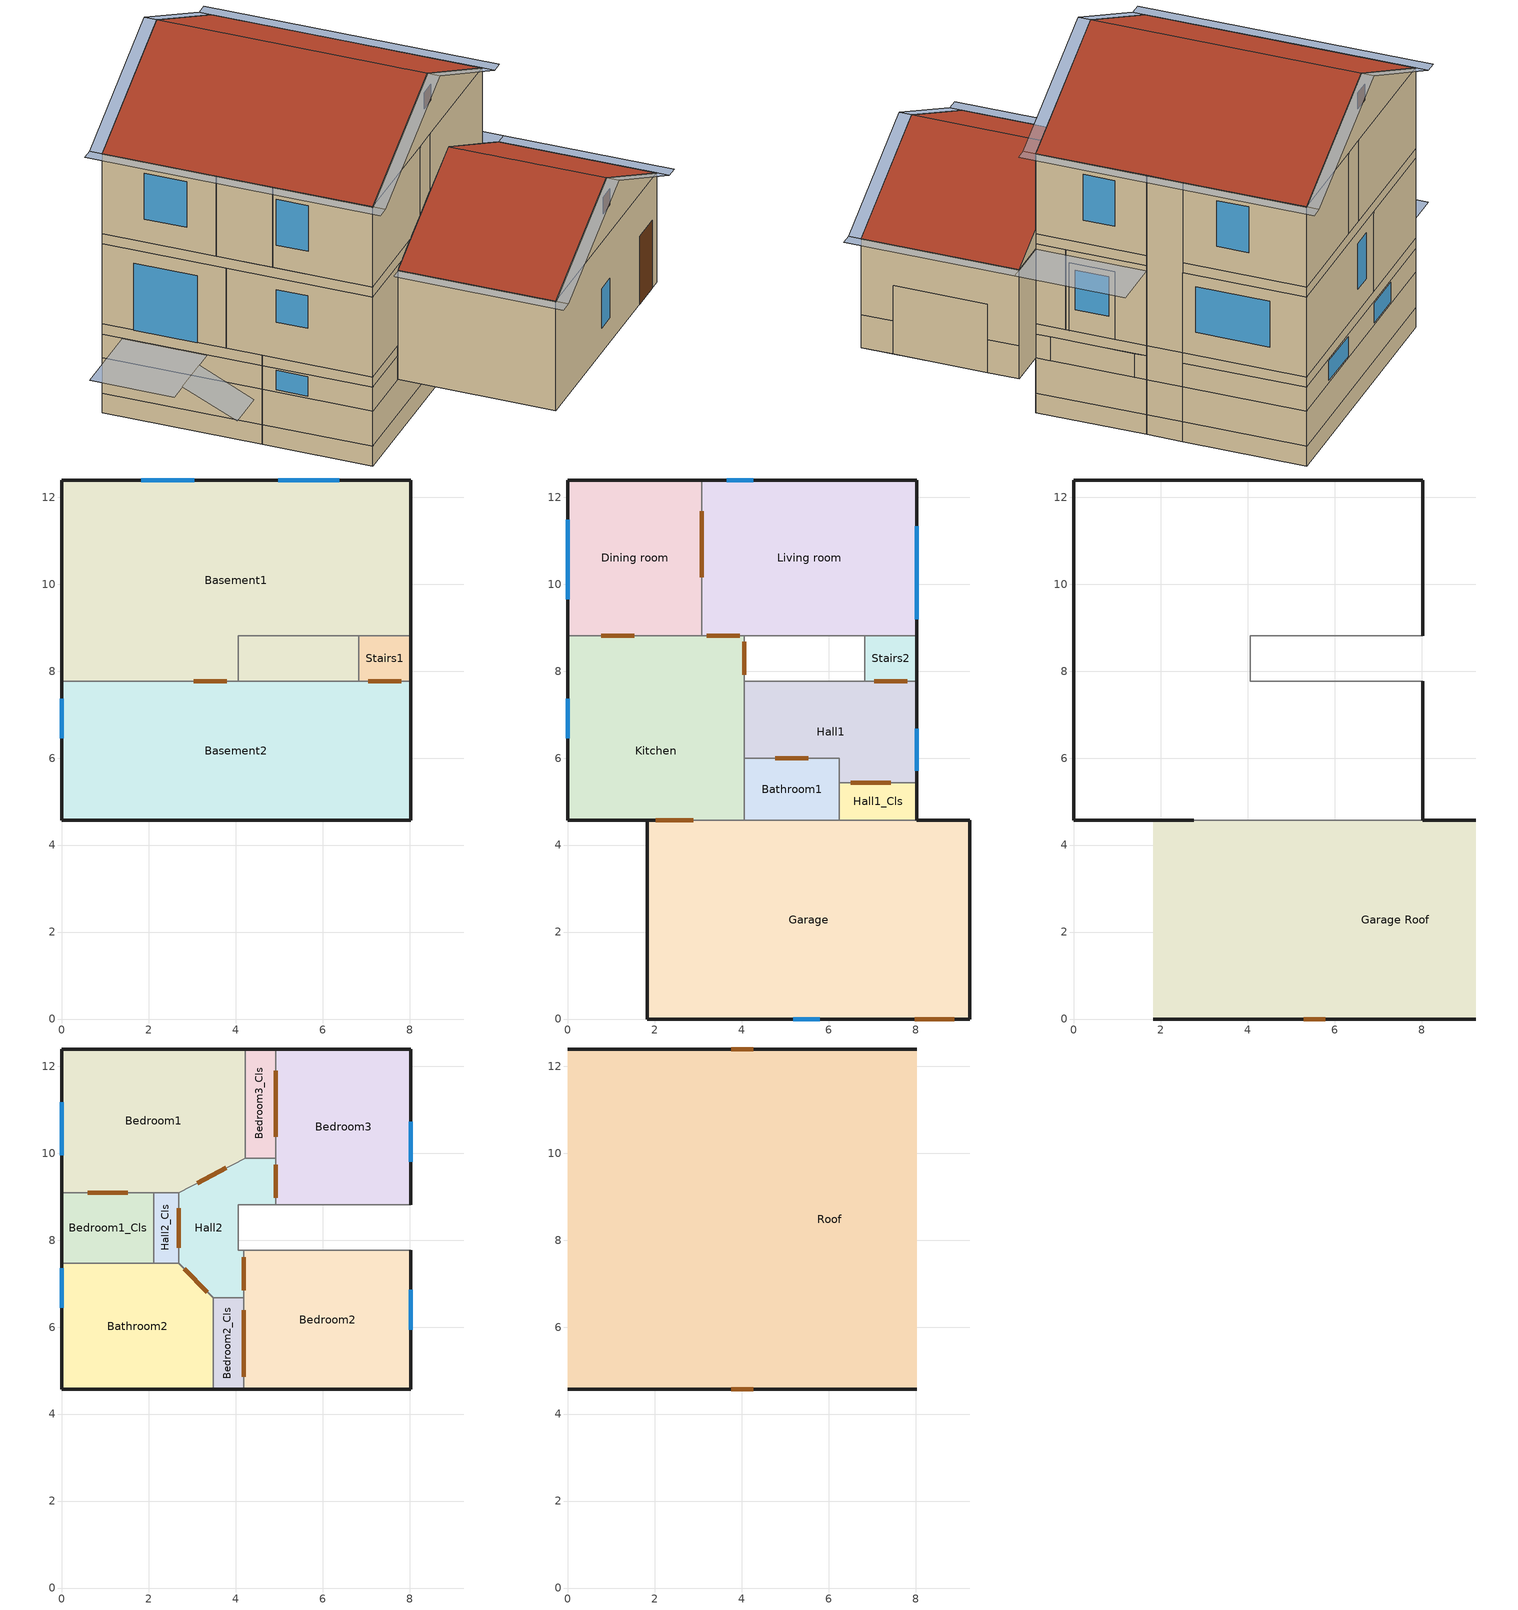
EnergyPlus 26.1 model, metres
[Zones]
Basement2
 floor othersidecoefficients (Exterior Floor): 8.03,7.77 8.03,4.57 0,4.57 0,7.77 z-1.71
 wall outside (Foundation Wall AboveGround): 0,7.77 0,4.57 z0:0.73
 wall outside (Exterior Wall Joist Brick): 8.03,4.57 8.03,7.77 z0.73:1.05
 wall outside (Exterior Wall Joist Vinyl): 0,7.77 0,4.57 1.83,4.57 z0.73:1.05
 wall othersidecoefficients (Foundation Wall BelowGround NoIsolation): 0,7.77 0,4.57 8.03,4.57 z-1.71:-1.1
 wall to Stairs1 (Interior Wall): 8.03,7.77,1.05 8.03,7.77,-1.71 6.83,7.77,-1.71 4.07,7.77,1.05
 wall othersidecoefficients (Foundation Front Wall AboveGround): 8.03,4.57 8.03,4.98 8.03,7.42 8.03,7.77 z0:0.73
 wall othersidecoefficients (Foundation Front Wall BelowGround NoIsolation): 8.03,4.57 8.03,7.77 z-1.71:-1.1
 wall to Garage (Foundation Wall AboveGround): 1.83,4.57 8.03,4.57 z0:0.73
 wall othersidecoefficients (Foundation Wall BelowGround): 0,7.77 0,4.57 8.03,4.57 z-1.1:0
 wall othersidecoefficients (Foundation Wall AboveGround): 0,4.57 1.83,4.57 z0:0.73
 wall othersidecoefficients (Foundation Front Wall BelowGround): 8.03,4.57 8.03,7.77 z-1.1:0
 wall to Garage (Interior Wall GA): 1.83,4.57 8.03,4.57 z0.73:1.05
 window (Exterior Window): 0,7.37 0,6.45 z0.06:0.67
 door inside (Air Wall): 7.81,7.77 7.05,7.77 z-1.71:0.34
Basement1
 floor othersidecoefficients (Exterior Floor): 8.03,12.4 8.03,8.81 6.83,8.81 6.83,7.77 0,7.77 0,12.4 z-1.71
 wall outside (Foundation Wall AboveGround): 8.03,12.4 0,12.4 z0:0.73
 wall outside (Exterior Wall Joist Vinyl): 8.03,12.4 0,12.4 0,7.77 z0.73:1.05
 wall outside (Exterior Wall Joist Brick): 8.03,8.81 8.03,12.4 z0.73:1.05
 wall othersidecoefficients (Foundation Wall BelowGround): 8.03,12.4 0,12.4 0,7.77 z-1.1:0
 wall othersidecoefficients (Foundation Wall BelowGround NoIsolation): 8.03,12.4 0,12.4 0,7.77 z-1.71:-1.1
 wall othersidecoefficients (Foundation Wall AboveGround): 0,12.4 0,7.77 z0:0.73
 wall othersidecoefficients (Foundation Front Wall BelowGround NoIsolation): 8.03,8.81 8.03,12.4 z-1.71:-1.1
 wall to Basement2 (Interior Wall): 0,7.77,1.05 0,7.77,-1.71 6.83,7.77,-1.71 4.07,7.77,1.05
 wall to Stairs1 (Interior Wall): 4.07,8.81,1.05 6.83,8.81,-1.71 8.03,8.81,-1.71 8.03,8.81,1.05
 wall othersidecoefficients (Foundation Front Wall AboveGround): 8.03,8.81 8.03,12.4 z0:0.73
 wall othersidecoefficients (Foundation Front Wall BelowGround): 8.03,8.81 8.03,12.4 z-1.1:0
 window (Exterior Window): 6.38,12.4 4.98,12.4 / 3.05,12.4 1.83,12.4 z0.06:0.67
 door inside (Interior Door): 3.03,7.77 3.79,7.77 z-1.71:0.34
Stairs1
 floor othersidecoefficients (Exterior Floor): 8.03,8.81 8.03,7.77 6.83,7.77 6.83,8.81 z-1.71
 wall othersidecoefficients (Foundation Front Wall BelowGround NoIsolation): 8.03,7.77 8.03,8.81 z-1.71:-1.1
 wall othersidecoefficients (Foundation Front Wall AboveGround): 8.03,7.77 8.03,8.81 z0:1.05
 wall othersidecoefficients (Foundation Front Wall BelowGround): 8.03,7.77 8.03,8.81 z-1.1:0
 wall to Basement1 (Interior Wall): 4.07,8.81,1.05 6.83,8.81,-1.71 6.83,7.77,-1.71 4.07,7.77,1.05
Hall1
 floor to Basement2 (Interior Floor): 8.03,7.77 8.03,5.44 6.25,5.44 6.25,5.99 4.07,5.99 4.07,7.77 z1.05
 wall outside (Exterior Door): 8.03,5.54 8.03,6.86 z1.05:3.16
 wall outside (Exterior Wall Brick): 8.03,5.44,3.54 8.03,5.44,1.05 8.03,5.54,1.05 8.03,5.54,3.16 8.03,6.86,3.16 8.03,6.86,1.05 8.03,7.77,1.05 8.03,7.77,3.54
 wall to Bathroom1 (Interior Wall): 6.25,5.99 6.25,5.44 z1.05:3.54
 wall to Kitchen (Air Wall): 4.07,7.77 4.07,5.99 z1.05:3.54
 wall to Stairs2 (Interior Wall): 8.03,7.77,3.54 8.03,7.77,1.05 6.83,7.77,1.05 4.38,7.77,3.54
 wall to Stairs1 (Interior Wall): 4.38,7.77,3.54 6.83,7.77,1.05 4.07,7.77,1.05 4.07,7.77,3.54
 window (Exterior Window): 8.03,5.71 8.03,6.68 z1.74:2.96
 door inside (Air Wall): 7.81,7.77 7.05,7.77 z1.05:3.1
 ceiling to Between2 (Interior Ceiling Floor1): 4.07,7.77 4.07,5.99 6.25,5.99 6.25,5.44 8.03,5.44 8.03,7.77 z3.54
Garage
 floor othersidecoefficients (Exterior Floor GA): 9.25,4.57 9.25,0 1.83,0 1.83,4.57 z0
 wall outside (Exterior Wall GA Vinyl): 1.83,4.57 1.83,0 9.25,0 / 9.25,4.57 8.03,4.57 z0:3.39; 9.25,0,3.39 9.25,0,1.03 9.25,0.91,1.03 9.25,0.91,2.13 9.25,3.66,2.13 9.25,3.66,1.03 9.25,4.57,1.03 9.25,4.57,3.39
 wall outside (Exterior Wall GA Brick): 9.25,0 9.25,0.91 / 9.25,3.66 9.25,4.57 z0:1.03
 wall outside (Exterior Door): 9.25,0.91 9.25,3.66 z0:2.13
 window (Exterior Window): 5.18,0 5.79,0 z0.76:1.98
 door (Exterior Door): 7.98,0 8.89,0 z0:2.11
 ceiling to Garage Roof (Exterior Ceiling GA): 1.83,4.57 1.83,0 9.25,0 9.25,4.57 z3.39
Kitchen
 floor to Basement1 (Interior Floor KIT-BA2): 4.07,8.81 4.07,7.77 0,7.77 0,8.81 z1.05
 floor to Basement2 (Interior Floor KIT-BA2): 4.07,7.77 4.07,4.57 0,4.57 0,7.77 z1.05
 wall outside (Exterior Wall Vinyl): 0,8.81 0,4.57 z1.05:3.54; 0,4.57,3.54 0,4.57,1.05 1.83,4.57,1.05 1.83,4.57,3.39 2.12,4.57,3.54
 wall to Garage (Interior Wall GA): 1.83,4.57 4.07,4.57 z1.05:3.39
 wall to Garage Roof (Interior Wall GA): 1.83,4.57,3.39 4.07,4.57,3.39 4.07,4.57,3.54 2.12,4.57,3.54
 wall to Stairs1 (Interior Wall): 4.07,7.77 4.07,8.81 z1.05:3.54
 window (Exterior Window): 0,7.37 0,6.45 z2.17:3.18
 door inside (Exterior Door): 2.03,4.57 2.89,4.57 z1.05:3.1
 door inside (Interior Door): 4.07,7.91 4.07,8.67 z1.05:3.1
 ceiling to Between2 (Interior Ceiling Floor1): 0,8.81 0,4.57 4.07,4.57 4.07,8.81 z3.54
Bathroom1
 floor to Basement2 (Interior Floor BA1): 6.25,5.99 6.25,4.57 4.07,4.57 4.07,5.99 z1.05
 wall to Garage (Interior Wall GA): 4.07,4.57 6.25,4.57 z1.05:3.39
 wall to Kitchen (Interior Wall): 4.07,5.99 4.07,4.57 z1.05:3.54
 wall to Hall1 (Interior Wall): 6.25,5.99 4.07,5.99 z1.05:3.54
 wall to Garage Roof (Interior Wall GA): 4.07,4.57 6.25,4.57 z3.39:3.54
 door inside (Interior Door): 5.54,5.99 4.78,5.99 z1.05:3.1
 ceiling to Between2 (Interior Ceiling Floor1): 4.07,5.99 4.07,4.57 6.25,4.57 6.25,5.99 z3.54
Dining room
 floor to Basement1 (Interior Floor): 3.09,12.4 3.09,8.81 0,8.81 0,12.4 z1.05
 wall outside (Exterior Wall Vinyl): 3.09,12.4 0,12.4 0,8.81 z1.05:3.54
 wall to Living room (Interior Wall): 3.09,8.81 3.09,12.4 z1.05:3.54
 wall to Kitchen (Interior Wall): 0,8.81 3.09,8.81 z1.05:3.54
 window (Exterior Glass Door): 0,11.48 0,9.65 z1.05:3.13
 door inside (Interior Door): 0.77,8.81 1.53,8.81 / 3.09,10.16 3.09,11.68 z1.05:3.1
 ceiling to Between2 (Interior Ceiling Floor1): 0,12.4 0,8.81 3.09,8.81 3.09,12.4 z3.54
Living room
 floor to Basement1 (Interior Floor): 8.03,12.4 8.03,8.81 3.09,8.81 3.09,12.4 z1.05
 wall outside (Exterior Wall Vinyl): 8.03,12.4 3.09,12.4 z1.05:3.54
 wall outside (Exterior Wall Brick): 8.03,8.81 8.03,12.4 z1.05:3.54
 wall to Kitchen (Interior Wall): 3.09,8.81 4.06,8.81 z1.05:3.54
 wall to Stairs1 (Interior Wall): 4.06,8.81,3.54 4.06,8.81,1.05 6.83,8.81,1.05 4.38,8.81,3.54
 wall to Stairs2 (Interior Wall): 4.38,8.81,3.54 6.83,8.81,1.05 8.03,8.81,1.05 8.03,8.81,3.54
 window (Exterior Window): 4.27,12.4 3.66,12.4 z1.76:3.18
 window (Exterior Front Window): 8.03,9.19 8.03,11.33 z1.76:3.18
 door inside (Interior Door): 3.2,8.81 3.96,8.81 z1.05:3.1
 ceiling to Between2 (Interior Ceiling Floor1): 3.09,12.4 3.09,8.81 8.03,8.81 8.03,12.4 z3.54
Hall1_Cls
 floor to Basement2 (Interior Floor): 8.03,5.44 8.03,4.57 6.25,4.57 6.25,5.44 z1.05
 wall outside (Exterior Wall Brick): 8.03,4.57 8.03,5.44 z1.05:3.54
 wall to Bathroom1 (Interior Wall): 6.25,5.44 6.25,4.57 z1.05:3.54
 wall to Garage (Interior Wall GA): 6.25,4.57 8.03,4.57 z1.05:3.39
 wall to Hall1 (Interior Wall): 8.03,5.44 6.25,5.44 z1.05:3.54
 wall to Garage Roof (Interior Wall GA): 6.25,4.57 8.03,4.57 z3.39:3.54
 door inside (Interior Door): 7.42,5.44 6.51,5.44 z1.05:3.1
 ceiling to Between2 (Interior Ceiling Floor1): 6.25,5.44 6.25,4.57 8.03,4.57 8.03,5.44 z3.54
Stairs2
 floor to Stairs1 (Interior Floor): 8.03,8.81 8.03,7.77 6.83,7.77 6.83,8.81 z1.05
 wall outside (Exterior Wall Brick): 8.03,7.77 8.03,8.81 z1.05:6.34
 wall to Stairs1 (Interior Wall): 4.07,8.81,3.85 6.83,8.81,1.05 6.83,7.77,1.05 4.07,7.77,3.85
 ceiling to Roof (Exterior Ceiling): 4.07,8.81 4.07,7.77 8.03,7.77 8.03,8.81 z6.34
Garage Roof
 wall outside (Exterior Wall GA Vinyl): 1.83,0,3.39 9.25,0,3.39 5.54,0,5.24; 9.25,4.57,3.39 8.03,4.57,3.39 8.03,4.57,4
 door (Exterior Wall GA Vinyl): 5.29,0 5.79,0 z4.26:4.76
 roof outside (Exterior Roof): 5.54,0,5.24 9.25,0,3.39 9.25,4.57,3.39 5.54,4.57,5.24; 5.54,4.57,5.24 1.83,4.57,3.39 1.83,0,3.39 5.54,0,5.24
Between2
 wall outside (Exterior Wall Joist Vinyl): 0,12.39,3.85 0,12.4,3.54 0,4.57,3.54 0,4.57,3.85; 8.03,12.39,3.85 8.03,12.4,3.54 0,12.4,3.54 0,12.39,3.85; 0,4.57,3.85 0,4.57,3.54 2.12,4.57,3.54 2.76,4.57,3.85
 wall outside (Exterior Wall Joist Brick): 8.03,4.57 8.03,7.77 z3.54:3.85; 8.03,8.82,3.85 8.03,8.82,3.54 8.03,12.4,3.54 8.03,12.39,3.85
 wall to Garage Roof (Exterior Wall Joist Vinyl): 2.12,4.57,3.54 8.03,4.57,3.54 8.03,4.57,3.85 2.76,4.57,3.85
 wall to Stairs1 (Interior Wall): 4.07,8.82,3.85 4.07,8.81,3.54 4.38,8.81,3.54; 4.07,7.77,3.85 4.38,7.77,3.54 4.07,7.77,3.54; 4.07,7.77,3.85 4.07,7.77,3.54 4.07,8.81,3.54 4.07,8.82,3.85
 wall to Stairs2 (Interior Wall): 8.03,7.77,3.85 8.03,7.77,3.54 4.38,7.77,3.54 4.07,7.77,3.85; 4.07,8.82,3.85 4.38,8.81,3.54 8.03,8.81,3.54 8.03,8.82,3.85
Bedroom2_Cls
 floor to Between2 (Interior Floor): 4.19,6.68 4.19,4.57 3.48,4.57 3.48,6.68 z3.85
 wall outside (Exterior Wall Vinyl): 3.48,4.57,6.34 3.48,4.57,4.21 4.19,4.57,4.57 4.19,4.57,6.34
 wall to Bathroom2 (Interior Wall): 3.48,6.68 3.48,4.57 z3.85:6.34
 wall to Garage Roof (Interior Wall GA): 3.48,4.57,4.21 3.48,4.57,3.85 4.19,4.57,3.85 4.19,4.57,4.57
 wall to Hall2 (Interior Wall): 4.19,6.68 3.48,6.68 z3.85:6.34
 wall to Bedroom2 (Interior Wall): 4.19,4.57 4.19,6.68 z3.85:6.34
 door inside (Interior Door): 4.19,4.86 4.19,6.39 z3.85:5.9
 ceiling to Roof (Exterior Ceiling): 3.48,6.68 3.48,4.57 4.19,4.57 4.19,6.68 z6.34
Bedroom2
 floor to Between2 (Interior Floor): 8.03,7.77 8.03,4.57 4.19,4.57 4.19,7.77 z3.85
 wall outside (Exterior Wall Vinyl): 8.03,4.57 8.03,7.77 z3.85:6.34; 4.19,4.57,6.34 4.19,4.57,4.57 5.54,4.57,5.24 8.03,4.57,4 8.03,4.57,6.34
 wall to Garage Roof (Interior Wall GA): 4.19,4.57,4.57 4.19,4.57,3.85 8.03,4.57,3.85 8.03,4.57,4 5.54,4.57,5.24
 wall to Stairs2 (Interior Wall): 8.03,7.77 4.19,7.77 z3.85:6.34
 wall to Hall2 (Interior Wall): 4.19,7.77 4.19,6.68 z3.85:6.34
 window (Exterior Front Window): 8.03,5.94 8.03,6.86 z4.57:5.99
 door inside (Interior Door): 4.19,7.61 4.19,6.85 z3.85:5.9
 ceiling to Roof (Exterior Ceiling): 4.19,7.77 4.19,4.57 8.03,4.57 8.03,7.77 z6.34
Bedroom1_Cls
 floor to Between2 (Interior Floor): 2.12,9.09 2.12,7.47 0,7.47 0,9.09 z3.85
 wall outside (Exterior Wall Vinyl): 0,9.09 0,7.47 z3.85:6.34
 wall to Bathroom2 (Interior Wall): 0,7.47 2.12,7.47 z3.85:6.34
 wall to Bedroom1 (Interior Wall): 2.12,9.09 0,9.09 z3.85:6.34
 door inside (Interior Door): 1.51,9.09 0.6,9.09 z3.85:5.9
 ceiling to Roof (Exterior Ceiling): 0,9.09 0,7.47 2.12,7.47 2.12,9.09 z6.34
Hall2_Cls
 floor to Between2 (Interior Floor): 2.69,9.09 2.69,7.47 2.12,7.47 2.12,9.09 z3.85
 wall to Bedroom1_Cls (Interior Wall): 2.12,9.09 2.12,7.47 z3.85:6.34
 wall to Bathroom2 (Interior Wall): 2.12,7.47 2.69,7.47 z3.85:6.34
 wall to Bedroom1 (Interior Wall): 2.69,9.09 2.12,9.09 z3.85:6.34
 wall to Hall2 (Interior Wall): 2.69,7.47 2.69,9.09 z3.85:6.34
 door inside (Interior Door): 2.69,7.82 2.69,8.74 z3.85:5.9
 ceiling to Roof (Exterior Ceiling): 2.12,9.09 2.12,7.47 2.69,7.47 2.69,9.09 z6.34
Bedroom3_Cls
 floor to Between2 (Interior Floor): 4.93,12.4 4.93,9.88 4.22,9.88 4.22,12.4 z3.85
 wall outside (Exterior Wall Vinyl): 4.93,12.4 4.22,12.4 z3.85:6.34
 wall to Bedroom1 (Interior Wall): 4.22,12.4 4.22,9.88 z3.85:6.34
 wall to Hall2 (Interior Wall): 4.22,9.88 4.93,9.88 z3.85:6.34
 wall to Bedroom3 (Interior Wall): 4.93,9.88 4.93,12.4 z3.85:6.34
 door inside (Interior Door): 4.93,10.38 4.93,11.9 z3.85:5.9
 ceiling to Roof (Exterior Ceiling): 4.22,12.4 4.22,9.88 4.93,9.88 4.93,12.4 z6.34
Bedroom3
 floor to Between2 (Interior Floor): 8.03,12.4 8.03,8.82 4.93,8.82 4.93,12.4 z3.85
 wall outside (Exterior Wall Vinyl): 8.03,12.4 4.93,12.4 z3.85:6.34
 wall outside (Exterior Wall Brick): 8.03,8.82 8.03,12.4 z3.85:6.34
 wall to Stairs2 (Interior Wall): 4.93,8.82 8.03,8.82 z3.85:6.34
 wall to Hall2 (Interior Wall): 4.93,9.88 4.93,8.82 z3.85:6.34
 window (Exterior Front Window): 8.03,9.8 8.03,10.72 z4.57:5.99
 door inside (Interior Door): 4.93,9.73 4.93,8.97 z3.85:5.9
 ceiling to Roof (Exterior Ceiling): 4.93,12.4 4.93,8.82 8.03,8.82 8.03,12.4 z6.34
Bathroom2
 floor to Between2 (Interior Floor KIT-BA2): 3.48,6.68 3.48,4.57 0,4.57 0,7.47 2.69,7.47 z3.85
 wall outside (Exterior Wall Vinyl): 0,7.47 0,4.57 z3.85:6.34; 0,4.57,6.34 0,4.57,3.85 2.76,4.57,3.85 3.48,4.57,4.21 3.48,4.57,6.34
 wall to Hall2 (Interior Wall): 3.48,6.68 2.69,7.47 z3.85:6.34
 wall to Garage Roof (Interior Wall GA): 2.76,4.57,3.85 3.48,4.57,3.85 3.48,4.57,4.21
 window (Exterior Window): 0,7.36 0,6.44 z4.57:5.99
 door inside (Interior Door): 3.35,6.81 2.81,7.34 z3.85:5.9
 ceiling to Roof (Exterior Ceiling): 0,7.47 0,4.57 3.48,4.57 3.48,6.68 2.69,7.47 z6.34
Hall2
 floor to Between2 (Interior Floor): 4.93,9.88 4.93,8.81 4.06,8.81 4.06,7.77 4.19,7.77 4.19,6.68 3.48,6.68 2.69,7.47 2.69,9.09 4.22,9.88 z3.85
 wall to Stairs2 (Air Wall): 4.19,7.77 4.06,7.77 4.06,8.81 4.93,8.81 z3.85:6.34
 ceiling to Roof (Exterior Ceiling): 2.69,9.09 2.69,7.47 3.48,6.68 4.19,6.68 4.19,7.77 4.06,7.77 4.06,8.81 4.93,8.81 4.93,9.88 4.22,9.88 z6.34
Bedroom1
 floor to Between2 (Interior Floor): 4.22,12.39 4.22,9.88 2.69,9.09 0,9.09 0,12.39 z3.85
 wall outside (Exterior Wall Vinyl): 4.22,12.39 0,12.39 0,9.09 z3.85:6.34
 wall to Hall2 (Interior Wall): 2.69,9.09 4.22,9.88 z3.85:6.34
 window (Exterior Window): 0,11.18 0,9.96 z4.57:5.99
 door inside (Interior Door): 3.12,9.31 3.79,9.66 z3.85:5.9
 ceiling to Roof (Exterior Ceiling): 0,12.39 0,9.09 2.69,9.09 4.22,9.88 4.22,12.39 z6.34
Roof
 wall outside (Exterior Wall Vinyl): 8.03,12.39,6.34 0,12.39,6.34 4.01,12.39,8.34; 0,4.57,6.34 8.03,4.57,6.34 4.01,4.57,8.34
 door (Exterior Wall Vinyl): 3.76,4.57 4.26,4.57 / 4.26,12.39 3.76,12.39 z7.36:7.86
 roof outside (Exterior Roof): 4.01,4.57,8.34 8.03,4.57,6.34 8.03,12.39,6.34 4.01,12.39,8.34; 4.01,12.39,8.34 0,12.39,6.34 0,4.57,6.34 4.01,4.57,8.34
shading: 1.47,4.57 1.47,-0.36 1.83,-0.36 1.83,4.57 z3.39; 9.25,4.57 9.25,-0.36 9.6,-0.36 9.6,4.57 z3.39; 5.54,0,5.24 1.83,0,3.39 1.83,-0.36,3.39 5.54,-0.36,5.24; 5.54,-0.36,5.24 9.25,-0.36,3.39 9.25,0,3.39 5.54,0,5.24; 4.01,12.39,8.34 8.03,12.39,6.34 8.03,12.76,6.34 4.01,12.76,8.34; 4.01,12.76,8.34 0,12.76,6.34 0,12.39,6.34 4.01,12.39,8.34; 4.01,4.57,8.34 0,4.57,6.34 0,4.21,6.34 4.01,4.21,8.34; 4.01,4.21,8.34 8.03,4.21,6.34 8.03,4.57,6.34 4.01,4.57,8.34; 8.03,12.76 8.03,4.21 8.39,4.21 8.39,12.76 z6.34; -0.36,12.76 -0.36,4.21 0,4.21 0,12.76 z6.34; 8.03,7.77 8.03,4.57 9.6,4.57 9.6,7.77 z3.39; -2.44,11.8 -2.44,9.36 0,9.36 0,11.8 z0.73; -1.83,9.36,0.73 -1.83,7.77,0 -0.61,7.77,0 -0.61,9.36,0.73
[Site:Location]
Shawinigan_Qc_Ca: Latitude {deg}=46.56; Longitude {deg}=-72.77; Time Zone {hr}=-5; Elevation {m}=140
[Building]
MEEB2013: North Axis {deg}=200; Terrain=Country; Loads Convergence Tolerance Value {W}=0.04; Temperature Convergence Tolerance Value {deltaC}=0.4; Solar Distribution=FullExterior; Maximum Number of Warmup Days=5
[WindowMaterial:Blind]
Blinds: Slat Orientation=Horizontal; Slat Width {m}=0.025; Slat Separation {m}=0.01875; Slat Thickness {m}=0.001; Slat Angle {deg}=45; Slat Conductivity {W/m-K}=0.9; Slat Beam Solar Transmittance=0; Front Side Slat Beam Solar Reflectance=0.5; Back Side Slat Beam Solar Reflectance=0.5; Slat Diffuse Solar Transmittance=0; Front Side Slat Diffuse Solar Reflectance=0.5; Back Side Slat Diffuse Solar Reflectance=0.5; Slat Beam Visible Transmittance=0; Front Side Slat Beam Visible Reflectance=0.5; Back Side Slat Beam Visible Reflectance=0.5; Slat Diffuse Visible Transmittance=0; Front Side Slat Diffuse Visible Reflectance=0.5; Back Side Slat Diffuse Visible Reflectance=0.5; Slat Infrared Hemispherical Transmittance=0; Front Side Slat Infrared Hemispherical Emissivity=0.9; Back Side Slat Infrared Hemispherical Emissivity=0.9; Blind to Glass Distance {m}=0.05; Blind Top Opening Multiplier=0; Blind Bottom Opening Multiplier=0; Blind Left Side Opening Multiplier=0; Blind Right Side Opening Multiplier=0; Minimum Slat Angle {deg}=3; Maximum Slat Angle {deg}=176
[WindowMaterial:Shade]
Aluminium Foil: Solar Transmittance=0; Solar Reflectance=0.95; Visible Transmittance=0; Visible Reflectance=0.91; Infrared Hemispherical Emissivity=0.05; Infrared Transmittance=0; Thickness {m}=0.000016; Conductivity {W/m-K}=221; Shade to Glass Distance {m}=0.001; Top Opening Multiplier=0; Bottom Opening Multiplier=0; Left-Side Opening Multiplier=0; Right-Side Opening Multiplier=0; Airflow Permeability=0
[Material:NoMass]
Name | Roughness | Thermal Resistance {m2-K/W} | Thermal Absorptance | Solar Absorptance | Visible Absorptance
Air layer | Rough | 0.207949 | 0.9 | 0.7
Sopradrain panel | Rough | 0.16
Siding: Vinyl hollow-backed | Smooth | 0.11 | 0.9 | 0.7 | 0.7
Vaporpermeable felt | Rough | 0.011
[Construction]
Air Wall: Air layer
InternalMass_Furniture: Furniture_Wood_Equivalent
Foundation Front Wall AboveGround: Concrete: Sand and gravel or stone aggregate concretes - 2400 kg/m3 - 259mm, I02 50mm insulation board, F04 Wall air space resistance, G01 12.7mm gypsum board
Foundation Wall AboveGround: Concrete: Sand and gravel or stone aggregate concretes - 2400 kg/m3 - 208mm, I02 50mm insulation board, F04 Wall air space resistance, G01 12.7mm gypsum board
Foundation Front Wall BelowGround: Sopradrain panel, Concrete: Sand and gravel or stone aggregate concretes - 2400 kg/m3 - 259mm, I02 50mm insulation board, F04 Wall air space resistance, G01 12.7mm gypsum board
Foundation Wall BelowGround: Sopradrain panel, Concrete: Sand and gravel or stone aggregate concretes - 2400 kg/m3 - 208mm, I02 50mm insulation board, F04 Wall air space resistance, G01 12.7mm gypsum board
Foundation Front Wall BelowGround NoIsolation: Sopradrain panel, Concrete: Sand and gravel or stone aggregate concretes - 2400 kg/m3 - 259mm, F04 Wall air space resistance, G01 12.7mm gypsum board
Foundation Wall BelowGround NoIsolation: Sopradrain panel, Concrete: Sand and gravel or stone aggregate concretes - 2400 kg/m3 - 208mm, F04 Wall air space resistance, G01 12.7mm gypsum board
Exterior Front Window: CLEAR 6MM, AIR 18MM, CLEAR 6MM
Exterior Window: CLEAR 6MM, AIR 10.2MM, CLEAR 6MM
Exterior Glass Door: CLEAR 3MM, AIR 10.2MM, CLEAR 3MM
Exterior Door: F08 Metal surface, I01 25mm insulation board
Interior Door: G05 25mm wood
Interior Floor BA1: Calcitic - dolomitic - limestone - marble - and granite - 2240 kg/m3 - 9.5mm, G02 9.5mm plywood, G02 15.7mm plywood
Interior Floor KIT-BA2: Calcitic - dolomitic - limestone - marble - and granite - 2240 kg/m3 - 9.5mm, Concrete: Cement/lime - mortar - and stucco - 1280 kg/m3 - 9.5mm, G02 15.7mm plywood
Exterior Floor: Concrete: Sand and gravel or stone aggregate concretes - 2400 kg/m3 - 101mm
Exterior Floor GA: Concrete: Sand and gravel or stone aggregate concretes - 2400 kg/m3 - 152mm
Interior Wall: G01 12.7mm gypsum board, F04 Wall air space resistance, G01 12.7mm gypsum board
Exterior Wall Vinyl: Siding: Vinyl hollow-backed, F04 Wall air space resistance, G03 13mm fiberboard sheathing, 2x6 wood stud R20, Sound deadening board, F04 Wall air space resistance, G01 12.7mm gypsum board
Exterior Wall Brick: Brick - fired clay - 2400 kg/m3 - 90mm, F04 Wall air space resistance, G03 13mm fiberboard sheathing, 2x6 wood stud R20, Sound deadening board, F04 Wall air space resistance, G01 12.7mm gypsum board
Interior Wall GA: G01 12.7mm gypsum board, F04 Wall air space resistance, G03 13mm fiberboard sheathing, 2x6 wood stud R20, Sound deadening board, F04 Wall air space resistance, G01 12.7mm gypsum board
Exterior Wall GA Vinyl: Siding: Vinyl hollow-backed, F04 Wall air space resistance, G03 13mm fiberboard sheathing, 2x6 wood stud R20, F04 Wall air space resistance, G01 12.7mm gypsum board
Exterior Wall GA Brick: Brick - fired clay - 2400 kg/m3 - 90mm, F04 Wall air space resistance, G03 13mm fiberboard sheathing, 2x6 wood stud R20, F04 Wall air space resistance, G01 12.7mm gypsum board
Exterior Wall Joist Vinyl: Siding: Vinyl hollow-backed, F04 Wall air space resistance, G03 13mm fiberboard sheathing, Waferboard, Glass Fiber insulation
Exterior Wall Joist Brick: Brick - fired clay - 2400 kg/m3 - 90mm, F04 Wall air space resistance, G03 13mm fiberboard sheathing, Waferboard, Glass Fiber insulation
Interior Floor: G02 19mm plywood, G02 15.7mm plywood
Interior Ceiling Floor1: G01 12.7mm gypsum board
Exterior Ceiling: I05 255mm batt insulation, Sound deadening board, F05 Ceiling air space resistance, G01 12.7mm gypsum board
Exterior Ceiling GA: I05 255mm batt insulation, F05 Ceiling air space resistance, G01 12.7mm gypsum board
Exterior Roof: F12 Asphalt shingles, Vaporpermeable felt, G02 12.7mm plywood
[Material]
Name | Roughness | Thickness {m} | Conductivity {W/m-K} | Density {kg/m3} | Specific Heat {J/kg-K} | Thermal Absorptance | Solar Absorptance | Visible Absorptance
Furniture_Wood_Equivalent | MediumSmooth | 0.05 | 0.15 | 600 | 1500
Concrete: Sand and gravel or stone aggregate concretes - 2400 kg/m3 - 259mm | MediumRough | 0.259 | 2.15 | 2400 | 900
Concrete: Sand and gravel or stone aggregate concretes - 2400 kg/m3 - 208mm | MediumRough | 0.208 | 2.15 | 2400 | 900
G05 25mm wood | MediumSmooth | 0.0254 | 0.15 | 608 | 1630
Calcitic - dolomitic - limestone - marble - and granite - 2240 kg/m3 - 9.5mm | MediumRough | 0.0095 | 2.3 | 2240 | 790
Concrete: Cement/lime - mortar - and stucco - 1280 kg/m3 - 9.5mm | MediumRough | 0.0095 | 0.65 | 1280 | 900
G02 9.5mm plywood | Smooth | 0.0095 | 0.12 | 544 | 1210
Concrete: Sand and gravel or stone aggregate concretes - 2400 kg/m3 - 152mm | MediumRough | 0.152 | 2.15 | 2400 | 900
Concrete: Sand and gravel or stone aggregate concretes - 2400 kg/m3 - 101mm | MediumRough | 0.101 | 2.15 | 2400 | 900
G01 12.7mm gypsum board | MediumSmooth | 0.0127 | 0.16 | 800 | 1090
G03 13mm fiberboard sheathing | Smooth | 0.0127 | 0.07 | 400 | 1300
Sound deadening board | Smooth | 0.0127 | 0.063 | 240 | 1260
Brick - fired clay - 2400 kg/m3 - 90mm | MediumRough | 0.09 | 1.34 | 2400 | 790
Waferboard | MediumSmooth | 0.0127 | 0.091 | 590 | 1300
Glass Fiber insulation | Rough | 0.14 | 0.04 | 80 | 840 | 0.9 | 0.7 | 0.7
2x6 wood stud R20 | MediumRough | 0.14 | 0.045 | 149 | 943
G02 15.7mm plywood | Smooth | 0.0157 | 0.12 | 544 | 1210
G02 19mm plywood | Smooth | 0.019 | 0.12 | 544 | 1210
I05 255mm batt insulation | VeryRough | 0.255 | 0.05 | 19 | 960
F12 Asphalt shingles | VeryRough | 0.0032 | 0.04 | 1120 | 1260
G02 12.7mm plywood | Smooth | 0.0127 | 0.12 | 544 | 1210
F08 Metal surface | Smooth | 0.0008 | 45.28 | 7824 | 500
I01 25mm insulation board | MediumRough | 0.0254 | 0.03 | 43 | 1210
I02 50mm insulation board | MediumRough | 0.0508 | 0.03 | 43 | 1210
[WindowMaterial:Glazing] Optical Data Type=SpectralAverage; Infrared Transmittance at Normal Incidence=0; Front Side Infrared Hemispherical Emissivity=0.84; Back Side Infrared Hemispherical Emissivity=0.84; Conductivity {W/m-K}=0.9
Name | Thickness {m} | Solar Transmittance at Normal Incidence | Front Side Solar Reflectance at Normal Incidence | Back Side Solar Reflectance at Normal Incidence | Visible Transmittance at Normal Incidence | Front Side Visible Reflectance at Normal Incidence | Back Side Visible Reflectance at Normal Incidence
CLEAR 6MM | 0.006 | 0.775 | 0.071 | 0.071 | 0.881 | 0.08 | 0.08
CLEAR 3MM | 0.003 | 0.837 | 0.075 | 0.075 | 0.898 | 0.081 | 0.081
[WindowMaterial:Gas] Gas Type=Air
Name | Thickness {m}
AIR 10.2MM | 0.0102
AIR 18MM | 0.018
[Material:AirGap]
Name | Thermal Resistance {m2-K/W}
F04 Wall air space resistance | 0.15
F05 Ceiling air space resistance | 0.18
[WindowShadingControl] Shading Control Type=AlwaysOff; Shading Control Is Scheduled=No; Glare Control Is Active=No; Multiple Surface Control Type=Sequential
Name | Zone | Shading Type | Shading Device Material | Type of Slat Angle Control for Blinds | Fenestration Surface 1 | Fenestration Surface 2
BlindsShade-Kitchen | Kitchen | InteriorBlind | Blinds | BlockBeamSolar | KIT_Wi_NE
BlindsShade-Dining room | Dining room | InteriorBlind | Blinds | BlockBeamSolar | DR_D_NE
BlindsShade-Bathroom2 | Bathroom2 | InteriorBlind | Blinds | BlockBeamSolar | BA2_Wi_NE
BlindsShade-Bedroom1 | Bedroom1 | InteriorBlind | Blinds | BlockBeamSolar | BE1_Wi_NE
BlindsShade-Hall1 | Hall1 | InteriorBlind | Blinds | BlockBeamSolar | HALL1_Wi_SW
AluFoilShade-Living room | Living room | InteriorShade | Aluminium Foil |  | LR_Wi_SE | LR_Wi_SW
AluFoilShade-Bedroom2 | Bedroom2 | InteriorShade | Aluminium Foil |  | BE2_Wi_SW
AluFoilShade-Bedroom3 | Bedroom3 | InteriorShade | Aluminium Foil |  | BE3_Wi_SW
AluFoilShade-Basement2 | Basement2 | InteriorShade | Aluminium Foil |  | BS2_Wi_NE
AluFoilShade-Basement1 | Basement1 | InteriorShade | Aluminium Foil |  | BS1_Wi_SEW | BS1_Wi_SEE
[ZoneRefrigerationDoorMixing] Schedule=Always On; Door Protection Type=None
Name | Zone or Space Name 1 | Zone or Space Name 2 | Door Height {m} | Door Area {m2}
BS2_ST1 | Basement2 | Stairs1 | 2.76 | 3.3
HALL1_ST2 | Hall1 | Stairs2 | 2.49 | 9.8
ST2_HALL2 | Stairs2 | Hall2 | 2.49 | 5.1
[ZoneCrossMixing]
CM_BS1_BS2: Basement1, Always On, Flow/Zone, 0.76987, Basement2, 0
CM_BE1_HALL2: Bedroom1, Always On, Flow/Zone, 0.70394, , , , Hall2, 0
CM_BE2_HALL2: Bedroom2, Always On, Flow/Zone, 0.70394, , , , Hall2, 0
CM_BE3_HALL2: Bedroom3, Always On, Flow/Zone, 0.70394, , , , Hall2, 0
CM_BA2_HALL2: Bathroom2, Always On, Flow/Zone, 0.45152, , , , Hall2, 0
CM_KIT_HALL1: Kitchen, Always On, Flow/Zone, 1.05399, , , , Hall1, 0
CM_DR_HALL1: Dining room, Always On, Flow/Zone, 1.05399, , , , Hall1, 0
CM_LR_HALL1: Living room, Always On, Flow/Zone, 1.05399, , , , Hall1, 0
CM_BA1_HALL1: Bathroom1, Always On, Flow/Zone, 0.74957, , , , Hall1, 0
[SurfaceProperty:OtherSideCoefficients] Combined Convective/Radiative Film Coefficient {W/m2-K}=0; Constant Temperature {C}=1; Constant Temperature Coefficient=1; External Dry-Bulb Temperature Coefficient=0; Ground Temperature Coefficient=0; Wind Speed Coefficient=0; Zone Air Temperature Coefficient=0; Sinusoidal Variation of Constant Temperature Coefficient=No; Period of Sinusoidal Variation {hr}=24
Name | Constant Temperature Schedule
OSC_T01-A-1 | T01-A-1
OSC_T01-C-1 | T01-C-1
OSC_T57-B-2 | T57-B-2
OSC_T62-E-2 | T62-E-2
OSC_T59-A-1 | T59-A-1
OSC_T64-E-2 | T64-E-2
OSC_T53-C-1 | T53-C-1
OSC_T17-E-2 | T17-E-2
[ZoneInfiltration:DesignFlowRate] Schedule=Always On; Design Flow Rate Calculation Method=AirChanges/Hour; Constant Term Coefficient=1; Temperature Term Coefficient=0; Velocity Term Coefficient=0; Velocity Squared Term Coefficient=0
Name | Zone or ZoneList or Space or SpaceList | Air Changes per Hour {1/hr}
INF_GA | Garage | 0.7
INF_GA_ROOF | Garage Roof | 0.1
INF_BS1 | Basement1 | 0.1
INF_BS2 | Basement2 | 0.1
INF_ST1 | Stairs1 | 0.1
INF_KIT | Kitchen | 0.1
INF_BA1 | Bathroom1 | 0.1
INF_HALL1_CLS | Hall1_Cls | 0.1
INF_HALL1 | Hall1 | 0.1
INF_DR | Dining room | 0.1
INF_LR | Living room | 0.1
INF_ST2 | Stairs2 | 0.1
INF_BT2 | Between2 | 0.1
INF_BA2 | Bathroom2 | 0.1
INF_BE2_CLS | Bedroom2_Cls | 0.1
INF_BE2 | Bedroom2 | 0.1
INF_BE1_CLS | Bedroom1_Cls | 0.1
INF_BE1 | Bedroom1 | 0.1
INF_BE3_CLS | Bedroom3_Cls | 0.1
INF_BE3 | Bedroom3 | 0.1
INF_HALL2_CLS | Hall2_Cls | 0.1
INF_HALL2 | Hall2 | 0.1
INF_R | Roof | 0.1
[HVACTemplate:Thermostat] Constant Heating Setpoint {C}=21; Constant Cooling Setpoint {C}=50
Name | Heating Setpoint Schedule
THM_BS1 | SP_BS1
THM_BS2 | SP_BS2
THM_KIT | SP_KIT
THM_BA1 | SP_BA1
THM_HALL1 | SP_HALL1
THM_DR | SP_DR
THM_LR | SP_LR
THM_BA2 | SP_BA2
THM_BE2 | SP_BE2
THM_BE1 | SP_BE1
THM_BE3 | SP_BE3
THM_GA | SP_GA
[HVACTemplate:Zone:BaseboardHeat] Baseboard Heating Type=Electric
Name | Template Thermostat | Baseboard Heating Capacity {W}
Garage | THM_GA | 2000
Basement1 | THM_BS1 | 2000
Basement2 | THM_BS2 | 2000
Kitchen | THM_KIT | 1500
Bathroom1 | THM_BA1 | 500
Hall1 | THM_HALL1 | 5
Dining room | THM_DR | 1250
Living room | THM_LR | 1500
Bathroom2 | THM_BA2 | 1000
Bedroom2 | THM_BE2 | 1250
Bedroom1 | THM_BE1 | 1250
Bedroom3 | THM_BE3 | 1250
[InternalMass]
IM_Bedroom1: InternalMass_Furniture, Bedroom1, , 20
IM_Bedroom2: InternalMass_Furniture, Bedroom2, , 20
IM_Bedroom3: InternalMass_Furniture, Bedroom3, , 20
IM_LivingRoom: InternalMass_Furniture, Living room, , 30
IM_DiningRoom: InternalMass_Furniture, Dining room, , 45
IM_Kitchen: InternalMass_Furniture, Kitchen, , 25
IM_Bathroom1: InternalMass_Furniture, Bathroom1, , 5
IM_Bathroom2: InternalMass_Furniture, Bathroom2, , 15
IM_Basement1: InternalMass_Furniture, Basement1, , 50
IM_Basement2: InternalMass_Furniture, Basement2, , 40
IM_Garage: InternalMass_Furniture, Garage, , 5
[Zone] Multiplier=1
Garage; Garage Roof; Kitchen; Bathroom1; Hall1; Dining room; Living room; Bedroom2_Cls; Bedroom2; Bedroom1_Cls; Hall2_Cls; Bedroom3_Cls; Bedroom3; Roof; Bathroom2; Hall2; Hall1_Cls; Between2; Stairs2; Basement2; Basement1; Stairs1; Bedroom1
[Schedule:File] Rows to Skip at Top=1; Number of Hours of Data=8760; Column Separator=Tab
Name | File | Column Number | Interpolate to Timestep | Minutes per Item | Adjust Schedule for Daylight Savings
T01-A-1 | Foundations_boundary_conditions.txt | 1 | Yes | 60 | Yes
T01-C-1 | Foundations_boundary_conditions.txt | 2 | Yes | 60 | Yes
T57-B-2 | Foundations_boundary_conditions.txt | 3 | Yes | 60 | Yes
T62-E-2 | Foundations_boundary_conditions.txt | 4 | Yes | 60 | Yes
T59-A-1 | Foundations_boundary_conditions.txt | 5 | Yes | 60 | Yes
T64-E-2 | Foundations_boundary_conditions.txt | 6 | Yes | 60 | Yes
T53-C-1 | Foundations_boundary_conditions.txt | 7 | Yes | 60 | Yes
T17-E-2 | Foundations_boundary_conditions.txt | 8 | Yes | 60 | Yes
SP_BS1 | HeatingSP_custom_from_csv_2026_15min.txt | 1 | No | 15 | No
SP_BS2 | HeatingSP_custom_from_csv_2026_15min.txt | 2 | No | 15 | No
SP_KIT | HeatingSP_custom_from_csv_2026_15min.txt | 3 | No | 15 | No
SP_BA1 | HeatingSP_custom_from_csv_2026_15min.txt | 4 | No | 15 | No
SP_HALL1 | HeatingSP_custom_from_csv_2026_15min.txt | 5 | No | 15 | No
SP_DR | HeatingSP_custom_from_csv_2026_15min.txt | 6 | No | 15 | No
SP_LR | HeatingSP_custom_from_csv_2026_15min.txt | 7 | No | 15 | No
SP_BA2 | HeatingSP_custom_from_csv_2026_15min.txt | 8 | No | 15 | No
SP_BE2 | HeatingSP_custom_from_csv_2026_15min.txt | 9 | No | 15 | No
SP_BE1 | HeatingSP_custom_from_csv_2026_15min.txt | 10 | No | 15 | No
SP_BE3 | HeatingSP_custom_from_csv_2026_15min.txt | 11 | No | 15 | No
SP_GA | HeatingSP_custom_from_csv_2026_15min.txt | 12 | No | 15 | No
[Schedule:Compact]
Always On: Through: 12/31, For: AllDays, Until: 24:00, 1
